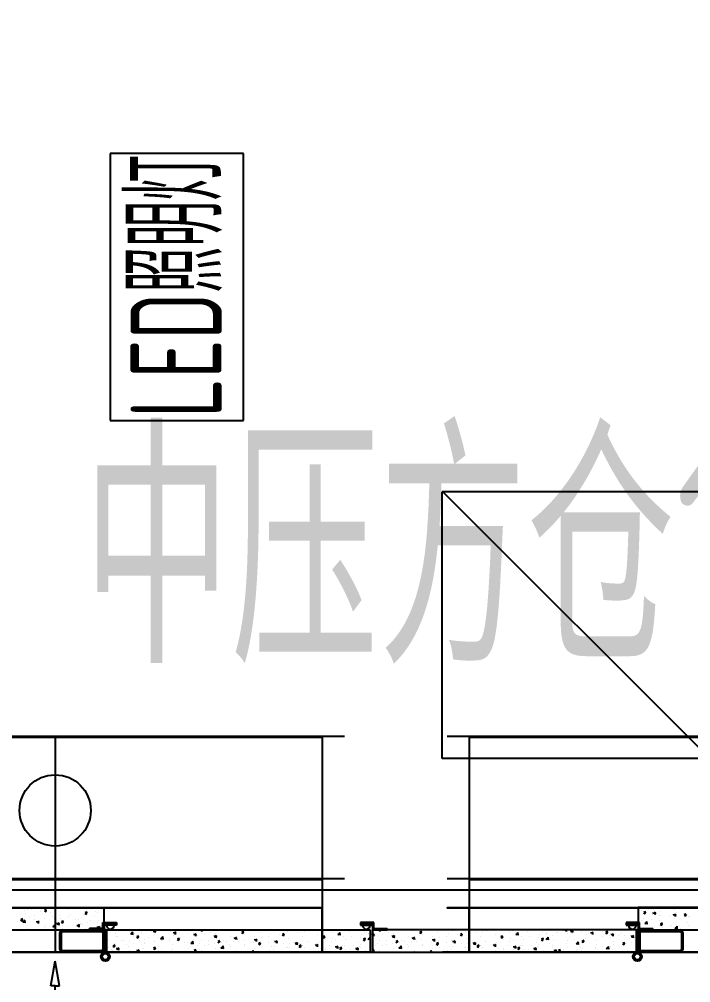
# Model space of a CAD drawing. Extents: x 758840 to 1108724, y -102573 to 143521.
# Drawn here: x 851002 to 852511, y 70424 to 72590 of the extents above; entities that cross this region are included whole.
import ezdxf
from ezdxf.xclip import XClip

# ---------------------------------------------------------------- set-up
doc = ezdxf.new("R2010")
doc.units = 0
doc.header["$LTSCALE"] = 1000
doc.header["$MEASUREMENT"] = 0
for name, color, linetype in [('01装修-房间名称', 7, 'Continuous'), ('02电气-设备', 255, 'Continuous'), ('02电气-设备基础', 252, 'Continuous'), ('0421-暖通-风管-变压器区域排风', 3, 'Continuous'), ('电缆沟', 2, 'Continuous'), ('钢盖板', 6, 'Continuous')]:
    doc.layers.add(name, color=color, linetype=linetype)
doc.styles.add('Huarun_ziti', font='gbenor.shx', dxfattribs={"width": 0.7, "bigfont": 'gbcbig.shx'})
doc.styles.add('设计说明', font='tssdeng.shx', dxfattribs={"width": 0.7, "bigfont": 'tssdchn.shx'})

# ---------------------------------------------------------------- blocks, each defined once
blk = doc.blocks.new('BD4-PAL0101-HVPM01')
at = {"layer": '02电气-设备'}
for p, q in [((8382798, -4141999.4), (8382498, -4141999.4)), ((8382498, -4141999.4), (8382498, -4142599.4)), ((8382798, -4142599.4), (8382798, -4141999.4)), ((8382498, -4142599.4), (8382798, -4142599.4)), ((8382484.9, -4143694.3), (8381447.4, -4143694.3)), ((8382304.7, -4143700.1), (8382304.7, -4143700.1)), ((8382312.6, -4143697.7), (8382312.6, -4143697.7)), ((8382320.6, -4143698), (8382320.6, -4143698)), ((8382340.7, -4143702.3), (8382340.7, -4143702.3)), ((8382344.7, -4143694.8), (8382344.7, -4143694.8)), ((8382350.1, -4143701.3), (8382353.2, -4143703.4)), ((8382350.6, -4143700), (8382355.1, -4143698.3)), ((8382353.2, -4143703.4), (8382354.5, -4143699.6)), ((8382364.9, -4143705.2), (8382364.9, -4143705.2)), ((8382372.8, -4143698.3), (8382372.8, -4143698.3)), ((8382377.4, -4143694.4), (8382377.4, -4143694.4)), ((8382401.9, -4143698.9), (8382401.9, -4143698.9)), ((8382411.3, -4143695.9), (8382411.3, -4143695.9)), ((8382441.3, -4143706.4), (8382444.5, -4143708.5)), ((8382441.9, -4143705.1), (8382446.3, -4143703.4)), ((8382444.5, -4143708.5), (8382445.8, -4143704.6)), ((8382445.2, -4143697.3), (8382445.2, -4143697.3)), ((8382448.1, -4143704), (8382448.1, -4143704)), ((8382464, -4143701.9), (8382464, -4143701.9)), ((8382469.7, -4143706.1), (8382469.7, -4143706.1)), ((8382479.1, -4143698.7), (8382479.1, -4143698.7)), ((8382484.9, -4143744.3), (8382484.9, -4143694.3)), ((8384534.9, -4143694.2), (8383684.9, -4143694.2)), ((8383684.9, -4143694.2), (8383684.9, -4143744.2)), ((8383692, -4143700.2), (8383692, -4143700.2)), ((8383696.5, -4143706), (8383699.6, -4143708.1)), ((8383697, -4143704.7), (8383701.5, -4143703)), ((8383699.6, -4143708.1), (8383700.9, -4143704.2)), ((8383701, -4143706.4), (8383701, -4143706.4)), ((8383707.9, -4143698.1), (8383707.9, -4143698.1)), ((8383719.3, -4143697.3), (8383719.3, -4143697.3)), ((8383720.1, -4143708.8), (8383719.4, -4143704.8)), ((8383720.3, -4143707.7), (8383723.4, -4143704)), ((8383732, -4143694.9), (8383732, -4143694.9)), ((8383733, -4143702.4), (8383733, -4143702.4)), ((8383766, -4143697.6), (8383766, -4143697.6)), ((8383771.6, -4143704.9), (8383771.6, -4143704.9)), ((8382296.7, -4143721.8), (8382299.9, -4143723.9)), ((8382297.3, -4143720.5), (8382301.7, -4143718.8)), ((8382299.9, -4143723.9), (8382301.1, -4143720)), ((8382301.5, -4143725.8), (8382307.1, -4143726.6)), ((8382302.1, -4143727.1), (8382307.1, -4143721.9)), ((8382303.9, -4143723), (8382303.9, -4143723)), ((8382306.9, -4143728.1), (8382306.2, -4143722)), ((8382307.3, -4143727.9), (8382307.3, -4143727.9)), ((8382308.1, -4143706.8), (8382308.1, -4143706.8)), ((8382317.5, -4143716.8), (8382317.5, -4143716.8)), ((8382327.9, -4143711.6), (8382327.9, -4143711.6)), ((8382328, -4143719.8), (8382328, -4143719.8)), ((8382334.6, -4143728.6), (8382333.9, -4143724.6)), ((8382334.8, -4143727.4), (8382337.9, -4143723.8)), ((8382334.8, -4143727.5), (8382338.6, -4143727.8)), ((8382339.9, -4143723.5), (8382339.9, -4143723.5)), ((8382351.4, -4143718.2), (8382351.4, -4143718.2)), ((8382368.1, -4143714.6), (8382368.1, -4143714.6)), ((8382372, -4143719.4), (8382372, -4143719.4)), ((8382380.4, -4143731.4), (8382383.4, -4143727.8)), ((8382384, -4143712.5), (8382384, -4143712.5)), ((8382385.3, -4143719.6), (8382385.3, -4143719.6)), ((8382388, -4143726.8), (8382391.1, -4143729)), ((8382388.5, -4143725.6), (8382393, -4143723.9)), ((8382389.1, -4143727.5), (8382389.1, -4143727.5)), ((8382391.1, -4143729), (8382392.4, -4143725.1)), ((8382405, -4143714.6), (8382405, -4143714.6)), ((8382408, -4143709.3), (8382408, -4143709.3)), ((8382419.2, -4143721.1), (8382419.2, -4143721.1)), ((8382426.2, -4143721.1), (8382426.2, -4143721.1)), ((8382437.6, -4143710.2), (8382437.6, -4143710.2)), ((8382447.3, -4143727), (8382447.3, -4143727)), ((8382453.1, -4143722.5), (8382453.1, -4143722.5)), ((8382463.2, -4143714.7), (8382463.2, -4143714.7)), ((8382468.9, -4143727.3), (8382468.9, -4143727.3)), ((8382471.4, -4143723.8), (8382471.4, -4143723.8)), ((8382481.9, -4143730.9), (8382481.9, -4143727.9)), ((8382481.9, -4143727.9), (8382511.9, -4143727.9)), ((8382481.9, -4143741.3), (8382481.9, -4143727.9)), ((8382481.9, -4143727.9), (8382484.9, -4143727.9)), ((8382511.9, -4143727.9), (8382511.9, -4143730.9)), ((8383090.4, -4143727.9), (8383060.4, -4143727.9)), ((8383060.4, -4143727.9), (8383060.4, -4143730.9)), ((8383090.4, -4143727.9), (8383087.4, -4143727.9)), ((8383090.4, -4143730.9), (8383090.4, -4143727.9)), ((8383090.4, -4143741.4), (8383090.4, -4143727.9)), ((8383687.9, -4143727.8), (8383657.9, -4143727.8)), ((8383657.9, -4143727.8), (8383657.9, -4143730.8)), ((8383687.9, -4143727.8), (8383684.9, -4143727.8)), ((8383687.9, -4143730.8), (8383687.9, -4143727.8)), ((8383687.9, -4143741.2), (8383687.9, -4143727.8)), ((8383691.2, -4143723.1), (8383691.2, -4143723.1)), ((8383697.5, -4143717.6), (8383697.5, -4143717.6)), ((8383698.4, -4143709.3), (8383698.4, -4143709.3)), ((8383700, -4143730.7), (8383705, -4143725.6)), ((8383700.2, -4143727.6), (8383700.2, -4143727.6)), ((8383704.8, -4143731.7), (8383704.1, -4143725.7)), ((8383715.3, -4143720), (8383715.3, -4143720)), ((8383720.3, -4143707.7), (8383724.1, -4143708.1)), ((8383732.3, -4143710.8), (8383732.3, -4143710.8)), ((8383732.3, -4143723.5), (8383732.3, -4143723.5)), ((8383734.5, -4143711.3), (8383734.5, -4143711.3)), ((8383755.4, -4143714.7), (8383755.4, -4143714.7)), ((8383765.7, -4143712.8), (8383764.9, -4143708.8)), ((8383765.2, -4143718.7), (8383765.2, -4143718.7)), ((8383765.9, -4143711.6), (8383768.9, -4143708)), ((8383765.9, -4143711.7), (8383769.7, -4143712.1)), ((8383766.2, -4143712.2), (8383766.2, -4143712.2)), ((8383771.3, -4143712.6), (8383771.3, -4143712.6)), ((8383787.7, -4143711), (8383790.9, -4143713.2)), ((8383788.3, -4143709.8), (8383792.7, -4143708.1)), ((8383790.9, -4143713.2), (8383792.2, -4143709.3)), ((8383795.3, -4143709.4), (8383795.3, -4143709.4)), ((8383795.8, -4143727.1), (8383795.8, -4143727.1)), ((8383797.8, -4143714.3), (8383797.8, -4143714.3)), ((8383800.1, -4143713.6), (8383800.1, -4143713.6)), ((8381447.4, -4143744.3), (8382484.9, -4143744.3)), ((8382315.1, -4143740.2), (8382315.1, -4143740.2)), ((8382351.4, -4143739.6), (8382351.4, -4143739.6)), ((8382352.1, -4143733.8), (8382352.1, -4143733.8)), ((8382367.3, -4143737.5), (8382367.3, -4143737.5)), ((8382369.2, -4143736.3), (8382374.9, -4143737.1)), ((8382369.9, -4143737.6), (8382374.8, -4143732.5)), ((8382371.2, -4143740.5), (8382371.2, -4143740.5)), ((8382374.7, -4143738.6), (8382374, -4143732.6)), ((8382380.2, -4143732.6), (8382379.4, -4143728.6)), ((8382380.4, -4143731.5), (8382384.2, -4143731.8)), ((8382390.9, -4143744.3), (8382478.9, -4143744.3)), ((8382390.9, -4143747.5), (8382478.9, -4143747.5)), ((8382391.3, -4143734.3), (8382391.3, -4143734.3)), ((8382404.2, -4143735.8), (8382404.2, -4143735.8)), ((8382425.7, -4143736.5), (8382425, -4143732.6)), ((8382425.9, -4143735.4), (8382429, -4143731.7)), ((8382425.9, -4143735.5), (8382429.7, -4143735.8)), ((8382431.4, -4143729.1), (8382431.4, -4143729.1)), ((8382436.8, -4143731.3), (8382436.8, -4143731.3)), ((8382441.3, -4143744.3), (8382442.6, -4143743)), ((8382441.9, -4143744.3), (8382441.7, -4143743.1)), ((8382481.9, -4143741.3), (8382451.9, -4143741.3)), ((8382451.9, -4143744.3), (8382451.9, -4143741.3)), ((8382484.9, -4143744.3), (8382451.9, -4143744.3)), ((8382471.3, -4143740.5), (8382470.5, -4143736.6)), ((8382471.5, -4143739.4), (8382474.5, -4143735.7)), ((8382471.5, -4143739.5), (8382475.3, -4143739.8)), ((8382479.2, -4143731.9), (8382482.4, -4143734.1)), ((8382479.8, -4143730.7), (8382484.2, -4143729)), ((8382482.4, -4143734), (8382483.7, -4143730.2)), ((8382511.9, -4143730.9), (8382484.9, -4143730.9)), ((8382484.9, -4143730.9), (8382484.9, -4143744.3)), ((8382484.9, -4143734.7), (8382484.9, -4143730.9)), ((8382484.9, -4143730.9), (8382511.9, -4143730.9)), ((8382511.9, -4143733.9), (8382484.9, -4143733.9)), ((8382485.4, -4143744.4), (8382485.4, -4143794.6)), ((8382489.4, -4143744.4), (8382485.4, -4143744.4)), ((8382489.4, -4143744.4), (8383082.4, -4143744.4)), ((8382489.4, -4143794.4), (8382489.4, -4143744.4)), ((8382489.4, -4143744.4), (8382489.4, -4143794.6)), ((8382511.9, -4143730.9), (8382511.9, -4143733.9)), ((8382542.5, -4143748.1), (8382542.5, -4143748.1)), ((8382544.3, -4143753.9), (8382549.3, -4143748.8)), ((8382549.2, -4143754.9), (8382548.5, -4143748.9)), ((8382551.5, -4143745), (8382551.4, -4143744.4)), ((8382591.6, -4143747.6), (8382591.6, -4143747.6)), ((8382597.1, -4143749), (8382596.3, -4143745)), ((8382597.1, -4143747.9), (8382600, -4143744.4)), ((8382597.1, -4143748), (8382600.9, -4143748.3)), ((8382634.2, -4143748.8), (8382634.2, -4143748.8)), ((8382642.6, -4143753), (8382641.9, -4143749)), ((8382642.7, -4143751.9), (8382645.7, -4143748.2)), ((8382701.9, -4143745.2), (8382705, -4143747.3)), ((8382704.1, -4143747.5), (8382704.1, -4143747.5)), ((8382705, -4143747.3), (8382706, -4143744.4)), ((8382775.1, -4143746.3), (8382775.1, -4143746.3)), ((8382793.7, -4143749), (8382798.2, -4143747.3)), ((8382796.3, -4143752.4), (8382797.6, -4143748.6)), ((8382866.6, -4143746.1), (8382866.6, -4143746.1)), ((8382895.9, -4143746.8), (8382895.9, -4143746.8)), ((8382934.4, -4143748.2), (8382934.4, -4143748.2)), ((8382942.5, -4143744.6), (8382942.8, -4143744.4)), ((8382947.4, -4143745.6), (8382947.2, -4143744.4)), ((8382958.5, -4143745), (8382958.5, -4143745)), ((8382968.7, -4143744.7), (8382968.7, -4143744.7)), ((8382995.5, -4143749.8), (8382995.5, -4143749.8)), ((8383002.6, -4143746.2), (8383002.6, -4143746.2)), ((8383028.5, -4143745.1), (8383028.5, -4143745.1)), ((8383036.5, -4143747.6), (8383036.5, -4143747.6)), ((8383060.4, -4143730.9), (8383087.4, -4143730.9)), ((8383087.4, -4143730.9), (8383060.4, -4143730.9)), ((8383060.4, -4143730.9), (8383060.4, -4143733.9)), ((8383060.4, -4143733.9), (8383087.4, -4143733.9)), ((8383070.3, -4143749), (8383070.3, -4143749)), ((8383082.4, -4143744.4), (8383082.4, -4143794.4)), ((8383087.4, -4143730.9), (8383087.4, -4143744.4)), ((8383087.4, -4143734.7), (8383087.4, -4143730.9)), ((8383087.4, -4143744.4), (8383120.4, -4143744.4)), ((8383680.9, -4143744.4), (8383087.4, -4143744.4)), ((8383087.4, -4143744.4), (8383087.4, -4143794.4)), ((8383090.4, -4143741.4), (8383120.4, -4143741.4)), ((8383101.9, -4143745.2), (8383105, -4143747.3)), ((8383104.1, -4143747.5), (8383104.1, -4143747.5)), ((8383105, -4143747.3), (8383106, -4143744.4)), ((8383120.4, -4143744.4), (8383120.4, -4143741.4)), ((8383175.1, -4143746.3), (8383175.1, -4143746.3)), ((8383193.7, -4143749), (8383198.2, -4143747.3)), ((8383196.3, -4143752.4), (8383197.6, -4143748.6)), ((8383266.6, -4143746.1), (8383266.6, -4143746.1)), ((8383295.9, -4143746.8), (8383295.9, -4143746.8)), ((8383334.4, -4143748.2), (8383334.4, -4143748.2)), ((8383342.5, -4143744.6), (8383342.8, -4143744.4)), ((8383347.4, -4143745.6), (8383347.2, -4143744.4)), ((8383358.5, -4143745), (8383358.5, -4143745)), ((8383368.7, -4143744.7), (8383368.7, -4143744.7)), ((8383395.5, -4143749.8), (8383395.5, -4143749.8)), ((8383402.6, -4143746.2), (8383402.6, -4143746.2)), ((8383428.5, -4143745.1), (8383428.5, -4143745.1)), ((8383436.5, -4143747.6), (8383436.5, -4143747.6)), ((8383470.3, -4143749), (8383470.3, -4143749)), ((8383489.3, -4143745.1), (8383489.1, -4143744.4)), ((8383493, -4143744.4), (8383493.1, -4143744.4)), ((8383501.8, -4143749), (8383501.8, -4143749)), ((8383515.5, -4143746.6), (8383515.5, -4143746.6)), ((8383520.3, -4143745.1), (8383523.4, -4143747.2)), ((8383523.4, -4143747.2), (8383524.4, -4143744.4)), ((8383534.8, -4143749.1), (8383534.1, -4143745.1)), ((8383534.9, -4143747.9), (8383537.9, -4143744.4)), ((8383534.9, -4143748), (8383538.6, -4143748.4)), ((8383558, -4143748.4), (8383558, -4143748.4)), ((8383580.3, -4143753.1), (8383579.6, -4143749.1)), ((8383580.4, -4143751.9), (8383583.5, -4143748.3)), ((8383590.1, -4143744.4), (8383590.1, -4143744.4)), ((8383604.7, -4143747.8), (8383604.7, -4143747.8)), ((8383612.1, -4143748.9), (8383616.5, -4143747.2)), ((8383614.7, -4143752.3), (8383616, -4143748.4)), ((8383657.9, -4143730.8), (8383684.9, -4143730.8)), ((8383684.9, -4143730.8), (8383657.9, -4143730.8)), ((8383657.9, -4143730.8), (8383657.9, -4143733.8)), ((8383657.9, -4143733.8), (8383684.9, -4143733.8)), ((8383680.9, -4143744.3), (8383680.9, -4143794.5)), ((8383684.9, -4143744.3), (8383680.9, -4143744.3)), ((8383680.9, -4143794.4), (8383680.9, -4143744.4)), ((8383684.9, -4143730.8), (8383684.9, -4143744.2)), ((8383684.9, -4143734.6), (8383684.9, -4143730.8)), ((8383684.9, -4143744.2), (8384534.9, -4143744.2)), ((8383684.9, -4143744.2), (8383717.9, -4143744.2)), ((8383684.9, -4143744.3), (8383684.9, -4143794.5)), ((8383686, -4143741.8), (8383686, -4143741.8)), ((8383687.9, -4143741.2), (8383717.9, -4143741.2)), ((8383690.9, -4143744.4), (8383778.9, -4143744.4)), ((8383690.9, -4143747.6), (8383778.9, -4143747.6)), ((8383699.4, -4143729.4), (8383705, -4143730.2)), ((8383717.9, -4143744.2), (8383717.9, -4143741.2)), ((8383719.9, -4143743.2), (8383719.9, -4143743.2)), ((8383721.7, -4143739.9), (8383721.7, -4143739.9)), ((8383734.4, -4143731.5), (8383737.5, -4143733.6)), ((8383734.9, -4143730.3), (8383739.4, -4143728.6)), ((8383737.5, -4143733.6), (8383738.8, -4143729.8)), ((8383738.7, -4143739.7), (8383738.7, -4143739.7)), ((8383754.6, -4143737.6), (8383754.6, -4143737.6)), ((8383758.8, -4143733.5), (8383758.8, -4143733.5)), ((8383764.5, -4143739.9), (8383764.5, -4143739.9)), ((8383767.2, -4143739.9), (8383772.8, -4143740.8)), ((8383767.8, -4143741.2), (8383772.7, -4143736.1)), ((8383772.6, -4143742.2), (8383771.9, -4143736.2)), ((8383778.6, -4143734.5), (8383778.6, -4143734.5)), ((8383797.1, -4143735.4), (8383797.1, -4143735.4)), ((8382384.9, -4143788.3), (8382384.9, -4143750.3)), ((8382388.1, -4143750.3), (8382388.1, -4143788.3)), ((8382481.7, -4143750.3), (8382481.7, -4143788.3)), ((8382484.9, -4143750.3), (8382484.9, -4143788.3)), ((8382495.1, -4143765.7), (8382495.1, -4143765.7)), ((8382509.5, -4143752.9), (8382509.5, -4143752.9)), ((8382511.6, -4143758.2), (8382511.6, -4143758.2)), ((8382515.6, -4143758.6), (8382515.6, -4143758.6)), ((8382523.1, -4143767.9), (8382523.1, -4143767.9)), ((8382529, -4143767.1), (8382529, -4143767.1)), ((8382541.8, -4143769.3), (8382541.8, -4143769.3)), ((8382543.7, -4143752.7), (8382549.4, -4143753.5)), ((8382549.5, -4143760), (8382549.5, -4143760)), ((8382551.7, -4143752.9), (8382551.7, -4143752.9)), ((8382557.3, -4143760.6), (8382560.4, -4143762.7)), ((8382557.8, -4143759.3), (8382562.3, -4143757.6)), ((8382560.2, -4143761.5), (8382560.2, -4143761.5)), ((8382560.4, -4143762.7), (8382561.7, -4143758.9)), ((8382562.9, -4143768.5), (8382562.9, -4143768.5)), ((8382567.6, -4143750.8), (8382567.6, -4143750.8)), ((8382574.4, -4143764.8), (8382574.4, -4143764.8)), ((8382583.4, -4143761.4), (8382583.4, -4143761.4)), ((8382596.8, -4143770), (8382596.8, -4143770)), ((8382597.2, -4143755.1), (8382597.2, -4143755.1)), ((8382606.4, -4143760.8), (8382606.4, -4143760.8)), ((8382611.5, -4143763.2), (8382617.1, -4143764)), ((8382612.1, -4143764.5), (8382617, -4143759.3)), ((8382612.4, -4143769.1), (8382612.4, -4143769.1)), ((8382615, -4143767.4), (8382615, -4143767.4)), ((8382616.9, -4143765.4), (8382616.2, -4143759.4)), ((8382617.3, -4143762.9), (8382617.3, -4143762.9)), ((8382630.7, -4143771.4), (8382630.7, -4143771.4)), ((8382630.9, -4143765.3), (8382630.9, -4143765.3)), ((8382639.4, -4143756), (8382639.4, -4143756)), ((8382642.7, -4143752), (8382646.4, -4143752.3)), ((8382648.5, -4143765.7), (8382651.7, -4143767.8)), ((8382649.1, -4143764.4), (8382653.5, -4143762.7)), ((8382649.4, -4143762.7), (8382649.4, -4143762.7)), ((8382651.2, -4143764.3), (8382651.2, -4143764.3)), ((8382651.7, -4143767.8), (8382653, -4143764)), ((8382655, -4143762.2), (8382655, -4143762.2)), ((8382672, -4143751.5), (8382672, -4143751.5)), ((8382679.9, -4143775), (8382684.8, -4143769.8)), ((8382684.7, -4143775.9), (8382684, -4143769.9)), ((8382685.1, -4143765.7), (8382685.1, -4143765.7)), ((8382686.5, -4143756.4), (8382686.5, -4143756.4)), ((8382688.2, -4143757), (8382687.4, -4143753)), ((8382688.2, -4143755.9), (8382691.3, -4143752.2)), ((8382688.2, -4143755.9), (8382692, -4143756.3)), ((8382695.1, -4143756.9), (8382695.1, -4143756.9)), ((8382703.3, -4143768.6), (8382703.3, -4143768.6)), ((8382711, -4143754.8), (8382711, -4143754.8)), ((8382719, -4143767.2), (8382719, -4143767.2)), ((8382723.5, -4143750), (8382723.5, -4143750)), ((8382733.7, -4143761), (8382733, -4143757)), ((8382733.7, -4143759.9), (8382737.5, -4143760.3)), ((8382733.8, -4143759.8), (8382736.8, -4143756.2)), ((8382735, -4143751.6), (8382735, -4143751.6)), ((8382736.3, -4143763.8), (8382736.3, -4143763.8)), ((8382739.8, -4143770.8), (8382742.9, -4143772.9)), ((8382740.4, -4143769.5), (8382744.8, -4143767.8)), ((8382742.9, -4143772.9), (8382744.2, -4143769)), ((8382752.9, -4143768.6), (8382752.9, -4143768.6)), ((8382758.4, -4143771.4), (8382758.4, -4143771.4)), ((8382768.9, -4143759.4), (8382768.9, -4143759.4)), ((8382774.3, -4143769.3), (8382774.3, -4143769.3)), ((8382779.2, -4143765), (8382778.5, -4143761)), ((8382779.3, -4143763.8), (8382782.4, -4143760.2)), ((8382779.3, -4143763.9), (8382783.1, -4143764.2)), ((8382784.8, -4143765.9), (8382784.8, -4143765.9)), ((8382786.8, -4143770), (8382786.8, -4143770)), ((8382793.1, -4143750.3), (8382796.3, -4143752.4)), ((8382798.4, -4143766.1), (8382798.4, -4143766.1)), ((8382801, -4143755.3), (8382801, -4143755.3)), ((8382820.7, -4143771.5), (8382820.7, -4143771.5)), ((8382821.8, -4143759.5), (8382821.8, -4143759.5)), ((8382824.8, -4143768.9), (8382824.1, -4143765)), ((8382824.8, -4143767.8), (8382827.9, -4143764.2)), ((8382824.8, -4143767.9), (8382828.6, -4143768.2)), ((8382834, -4143750.5), (8382834, -4143750.5)), ((8382838.5, -4143760.8), (8382838.5, -4143760.8)), ((8382854.4, -4143758.7), (8382854.4, -4143758.7)), ((8382858.8, -4143753.2), (8382858.8, -4143753.2)), ((8382865.8, -4143767.2), (8382865.8, -4143767.2)), ((8382870.3, -4143772.9), (8382869.6, -4143768.9)), ((8382870.4, -4143771.8), (8382873.5, -4143768.1)), ((8382878.4, -4143755.6), (8382878.4, -4143755.6)), ((8382884.4, -4143755.4), (8382887.6, -4143757.5)), ((8382885, -4143754.1), (8382889.4, -4143752.4)), ((8382887.5, -4143757.5), (8382888.8, -4143753.7)), ((8382897.9, -4143763.1), (8382897.9, -4143763.1)), ((8382918.5, -4143750.3), (8382918.5, -4143750.3)), ((8382930.8, -4143758.4), (8382930.8, -4143758.4)), ((8382941.7, -4143770.1), (8382941.7, -4143770.1)), ((8382963.4, -4143753.9), (8382963.4, -4143753.9)), ((8382975.7, -4143760.5), (8382978.8, -4143762.6)), ((8382976.2, -4143759.2), (8382980.7, -4143757.5)), ((8382978.8, -4143762.6), (8382980.1, -4143758.7)), ((8382981.9, -4143764.8), (8382981.9, -4143764.8)), ((8382994.8, -4143771), (8382994.8, -4143771)), ((8382997.7, -4143762.7), (8382997.7, -4143762.7)), ((8383004.4, -4143765.6), (8383004.4, -4143765.6)), ((8383009.7, -4143753.9), (8383015.3, -4143754.7)), ((8383010.3, -4143755.1), (8383015.2, -4143750)), ((8383015.1, -4143756.1), (8383014.4, -4143750.1)), ((8383021.8, -4143759.5), (8383021.8, -4143759.5)), ((8383027.7, -4143766.2), (8383027.7, -4143766.2)), ((8383041.4, -4143759.3), (8383041.4, -4143759.3)), ((8383060.3, -4143761.7), (8383060.3, -4143761.7)), ((8383061.9, -4143754.3), (8383061.9, -4143754.3)), ((8383066.9, -4143765.5), (8383070.1, -4143767.7)), ((8383067.5, -4143764.3), (8383071.9, -4143762.6)), ((8383070.1, -4143767.7), (8383071.3, -4143763.8)), ((8383077.5, -4143764.4), (8383082.4, -4143765.1)), ((8383077.8, -4143752.2), (8383077.8, -4143752.2)), ((8383078.1, -4143765.7), (8383082.4, -4143761.1)), ((8383078.4, -4143752.9), (8383078.4, -4143752.9)), ((8383082.4, -4143762.5), (8383082.2, -4143760.6)), ((8383088.2, -4143757), (8383087.4, -4143753)), ((8383088.2, -4143755.9), (8383091.3, -4143752.2)), ((8383088.2, -4143755.9), (8383092, -4143756.3)), ((8383095.1, -4143756.9), (8383095.1, -4143756.9)), ((8383103.3, -4143768.6), (8383103.3, -4143768.6)), ((8383111, -4143754.8), (8383111, -4143754.8)), ((8383119, -4143767.2), (8383119, -4143767.2)), ((8383123.5, -4143750), (8383123.5, -4143750)), ((8383133.7, -4143761), (8383133, -4143757)), ((8383133.7, -4143759.9), (8383137.5, -4143760.3)), ((8383133.8, -4143759.8), (8383136.8, -4143756.2)), ((8383135, -4143751.6), (8383135, -4143751.6)), ((8383136.3, -4143763.8), (8383136.3, -4143763.8)), ((8383139.8, -4143770.8), (8383142.9, -4143772.9)), ((8383140.4, -4143769.5), (8383144.8, -4143767.8)), ((8383142.9, -4143772.9), (8383144.2, -4143769)), ((8383152.9, -4143768.6), (8383152.9, -4143768.6)), ((8383158.4, -4143771.4), (8383158.4, -4143771.4)), ((8383168.9, -4143759.4), (8383168.9, -4143759.4)), ((8383174.3, -4143769.3), (8383174.3, -4143769.3)), ((8383179.2, -4143765), (8383178.5, -4143761)), ((8383179.3, -4143763.8), (8383182.4, -4143760.2)), ((8383179.3, -4143763.9), (8383183.1, -4143764.2)), ((8383184.8, -4143765.9), (8383184.8, -4143765.9)), ((8383186.8, -4143770), (8383186.8, -4143770)), ((8383193.1, -4143750.3), (8383196.3, -4143752.4)), ((8383198.4, -4143766.1), (8383198.4, -4143766.1)), ((8383201, -4143755.3), (8383201, -4143755.3)), ((8383220.7, -4143771.5), (8383220.7, -4143771.5)), ((8383221.8, -4143759.5), (8383221.8, -4143759.5)), ((8383224.8, -4143768.9), (8383224.1, -4143765)), ((8383224.8, -4143767.8), (8383227.9, -4143764.2)), ((8383224.8, -4143767.9), (8383228.6, -4143768.2)), ((8383234, -4143750.5), (8383234, -4143750.5)), ((8383238.5, -4143760.8), (8383238.5, -4143760.8)), ((8383254.4, -4143758.7), (8383254.4, -4143758.7)), ((8383258.8, -4143753.2), (8383258.8, -4143753.2)), ((8383265.8, -4143767.2), (8383265.8, -4143767.2)), ((8383270.3, -4143772.9), (8383269.6, -4143768.9)), ((8383270.4, -4143771.8), (8383273.5, -4143768.1)), ((8383278.4, -4143755.6), (8383278.4, -4143755.6)), ((8383284.4, -4143755.4), (8383287.6, -4143757.5)), ((8383285, -4143754.1), (8383289.4, -4143752.4)), ((8383287.5, -4143757.5), (8383288.8, -4143753.7)), ((8383297.9, -4143763.1), (8383297.9, -4143763.1)), ((8383318.5, -4143750.3), (8383318.5, -4143750.3)), ((8383330.8, -4143758.4), (8383330.8, -4143758.4)), ((8383341.7, -4143770.1), (8383341.7, -4143770.1)), ((8383363.4, -4143753.9), (8383363.4, -4143753.9)), ((8383375.7, -4143760.5), (8383378.8, -4143762.6)), ((8383376.2, -4143759.2), (8383380.7, -4143757.5)), ((8383378.8, -4143762.6), (8383380.1, -4143758.7)), ((8383381.9, -4143764.8), (8383381.9, -4143764.8)), ((8383394.8, -4143771), (8383394.8, -4143771)), ((8383397.7, -4143762.7), (8383397.7, -4143762.7)), ((8383404.4, -4143765.6), (8383404.4, -4143765.6)), ((8383409.7, -4143753.9), (8383415.3, -4143754.7)), ((8383410.3, -4143755.1), (8383415.2, -4143750)), ((8383415.1, -4143756.1), (8383414.4, -4143750.1)), ((8383421.8, -4143759.5), (8383421.8, -4143759.5)), ((8383427.7, -4143766.2), (8383427.7, -4143766.2)), ((8383441.4, -4143759.3), (8383441.4, -4143759.3)), ((8383460.3, -4143761.7), (8383460.3, -4143761.7)), ((8383461.9, -4143754.3), (8383461.9, -4143754.3)), ((8383466.9, -4143765.5), (8383470.1, -4143767.7)), ((8383467.5, -4143764.3), (8383471.9, -4143762.6)), ((8383470.1, -4143767.7), (8383471.3, -4143763.8)), ((8383477.5, -4143764.4), (8383483.1, -4143765.3)), ((8383477.8, -4143752.2), (8383477.8, -4143752.2)), ((8383478.1, -4143765.7), (8383483, -4143760.5)), ((8383478.4, -4143752.9), (8383478.4, -4143752.9)), ((8383482.9, -4143766.6), (8383482.2, -4143760.6)), ((8383492.4, -4143757.7), (8383492.4, -4143757.7)), ((8383493.6, -4143766.9), (8383493.6, -4143766.9)), ((8383504.2, -4143750.5), (8383504.2, -4143750.5)), ((8383525.2, -4143768.8), (8383525.2, -4143768.8)), ((8383525.4, -4143752.9), (8383525.4, -4143752.9)), ((8383530.7, -4143760.5), (8383530.7, -4143760.5)), ((8383538.1, -4143751.9), (8383538.1, -4143751.9)), ((8383541.1, -4143766.7), (8383541.1, -4143766.7)), ((8383545.8, -4143776.2), (8383550.8, -4143771)), ((8383550.7, -4143777.1), (8383550, -4143771.1)), ((8383557.2, -4143769.6), (8383557.2, -4143769.6)), ((8383558.2, -4143770.6), (8383561.3, -4143772.8)), ((8383558.7, -4143769.4), (8383563.2, -4143767.6)), ((8383561.3, -4143772.7), (8383562.6, -4143768.9)), ((8383565.2, -4143763.5), (8383565.2, -4143763.5)), ((8383567.7, -4143754.1), (8383567.7, -4143754.1)), ((8383572, -4143753.3), (8383572, -4143753.3)), ((8383580.4, -4143752), (8383584.2, -4143752.3)), ((8383589.3, -4143765.5), (8383589.3, -4143765.5)), ((8383605.3, -4143758.2), (8383605.3, -4143758.2)), ((8383605.9, -4143754.8), (8383605.9, -4143754.8)), ((8383611.5, -4143750.1), (8383614.7, -4143752.3)), ((8383621.2, -4143756.1), (8383621.2, -4143756.1)), ((8383622.3, -4143760.8), (8383622.3, -4143760.8)), ((8383625.9, -4143757), (8383625.2, -4143753.1)), ((8383625.9, -4143756), (8383629.7, -4143756.3)), ((8383626, -4143755.9), (8383629, -4143752.3)), ((8383629, -4143770), (8383629, -4143770)), ((8383639.8, -4143756.2), (8383639.8, -4143756.2)), ((8383645.2, -4143753), (8383645.2, -4143753)), ((8383654.9, -4143756.3), (8383654.9, -4143756.3)), ((8383666, -4143763.7), (8383666, -4143763.7)), ((8383671.4, -4143761), (8383670.7, -4143757)), ((8383671.5, -4143759.9), (8383674.6, -4143756.2)), ((8383671.5, -4143760), (8383675.3, -4143760.3)), ((8383673.7, -4143757.6), (8383673.7, -4143757.6)), ((8383684.9, -4143788.4), (8383684.9, -4143750.4)), ((8383688.1, -4143750.4), (8383688.1, -4143788.4)), ((8383781.7, -4143750.4), (8383781.7, -4143788.4)), ((8383784.9, -4143750.4), (8383784.9, -4143788.4)), ((8382478.9, -4143791.1), (8382390.9, -4143791.1)), ((8382494.9, -4143783.2), (8382494.9, -4143783.2)), ((8382501.3, -4143788.2), (8382501.3, -4143788.2)), ((8382503, -4143790.8), (8382503, -4143790.8)), ((8382503.9, -4143781.1), (8382507.1, -4143783.2)), ((8382504.5, -4143779.8), (8382508.9, -4143778.1)), ((8382507.1, -4143783.2), (8382508.3, -4143779.4)), ((8382508.8, -4143774), (8382508.8, -4143774)), ((8382514.8, -4143788.8), (8382514, -4143784.8)), ((8382514.8, -4143787.7), (8382517.9, -4143784)), ((8382514.8, -4143787.8), (8382518.6, -4143788.1)), ((8382535, -4143778), (8382535, -4143778)), ((8382536.9, -4143792.3), (8382536.9, -4143792.3)), ((8382538.3, -4143781.8), (8382538.3, -4143781.8)), ((8382541, -4143790.4), (8382541, -4143790.4)), ((8382550.9, -4143775.9), (8382550.9, -4143775.9)), ((8382560.3, -4143792.8), (8382559.6, -4143788.8)), ((8382560.4, -4143791.7), (8382563.4, -4143788)), ((8382560.4, -4143791.8), (8382564.2, -4143792.1)), ((8382573.6, -4143786), (8382573.6, -4143786)), ((8382574.9, -4143772.7), (8382574.9, -4143772.7)), ((8382575.4, -4143775.4), (8382575.4, -4143775.4)), ((8382595.2, -4143786.2), (8382598.3, -4143788.3)), ((8382595.7, -4143784.9), (8382600.2, -4143783.2)), ((8382598.3, -4143788.3), (8382599.6, -4143784.4)), ((8382598.3, -4143792.5), (8382598.3, -4143792.5)), ((8382605.4, -4143794.4), (8382605.1, -4143792.8)), ((8382605.7, -4143781.9), (8382605.7, -4143781.9)), ((8382606.9, -4143794.4), (8382609, -4143792)), ((8382614.2, -4143790.4), (8382614.2, -4143790.4)), ((8382636.7, -4143791.3), (8382636.7, -4143791.3)), ((8382638.3, -4143787.2), (8382638.3, -4143787.2)), ((8382638.6, -4143777.1), (8382638.6, -4143777.1)), ((8382664.6, -4143772.8), (8382664.6, -4143772.8)), ((8382671.2, -4143772.7), (8382671.2, -4143772.7)), ((8382673.7, -4143785), (8382673.7, -4143785)), ((8382678.4, -4143781.9), (8382678.4, -4143781.9)), ((8382679.3, -4143773.7), (8382684.9, -4143774.6)), ((8382686.4, -4143791.2), (8382689.6, -4143793.4)), ((8382687, -4143790), (8382691.4, -4143788.3)), ((8382689.6, -4143793.4), (8382690.9, -4143789.5)), ((8382694.3, -4143779.8), (8382694.3, -4143779.8)), ((8382698.5, -4143774.3), (8382698.5, -4143774.3)), ((8382702.5, -4143789.7), (8382702.5, -4143789.7)), ((8382710.7, -4143778.6), (8382710.7, -4143778.6)), ((8382718.3, -4143776.7), (8382718.3, -4143776.7)), ((8382732.4, -4143775.7), (8382732.4, -4143775.7)), ((8382735.5, -4143785), (8382735.5, -4143785)), ((8382747, -4143784.2), (8382752.7, -4143785.1)), ((8382747.6, -4143785.5), (8382752.6, -4143780.3)), ((8382747.7, -4143772.2), (8382747.7, -4143772.2)), ((8382752.5, -4143786.4), (8382751.8, -4143780.4)), ((8382766.3, -4143777.1), (8382766.3, -4143777.1)), ((8382768.1, -4143780.5), (8382768.1, -4143780.5)), ((8382781.6, -4143791.2), (8382781.6, -4143791.2)), ((8382800.2, -4143776.4), (8382800.2, -4143776.4)), ((8382800.2, -4143778.6), (8382800.2, -4143778.6)), ((8382816.9, -4143794.4), (8382820.3, -4143790.8)), ((8382819.9, -4143794.4), (8382819.5, -4143790.9)), ((8382821.8, -4143785.9), (8382821.8, -4143785.9)), ((8382831, -4143775.8), (8382834.2, -4143778)), ((8382831.6, -4143774.6), (8382836.1, -4143772.9)), ((8382832.4, -4143792.8), (8382832.4, -4143792.8)), ((8382833.2, -4143771.7), (8382833.2, -4143771.7)), ((8382834.1, -4143780), (8382834.1, -4143780)), ((8382834.2, -4143778), (8382835.5, -4143774.1)), ((8382837.6, -4143783.8), (8382837.6, -4143783.8)), ((8382854.6, -4143772.9), (8382854.6, -4143772.9)), ((8382856.2, -4143791.1), (8382856.2, -4143791.1)), ((8382861.7, -4143780.6), (8382861.7, -4143780.6)), ((8382865, -4143788.3), (8382865, -4143788.3)), ((8382868, -4143781.4), (8382868, -4143781.4)), ((8382870.4, -4143771.9), (8382874.2, -4143772.2)), ((8382888.5, -4143774.3), (8382888.5, -4143774.3)), ((8382893.3, -4143784.7), (8382893.3, -4143784.7)), ((8382897.1, -4143784.3), (8382897.1, -4143784.3)), ((8382901.8, -4143775.3), (8382901.8, -4143775.3)), ((8382901.9, -4143782.9), (8382901.9, -4143782.9)), ((8382915.9, -4143776.9), (8382915.1, -4143772.9)), ((8382915.9, -4143775.8), (8382919, -4143772.1)), ((8382915.9, -4143775.9), (8382919.7, -4143776.2)), ((8382917.7, -4143773.3), (8382917.7, -4143773.3)), ((8382922.3, -4143780.9), (8382925.5, -4143783.1)), ((8382922.4, -4143775.8), (8382922.4, -4143775.8)), ((8382922.9, -4143779.7), (8382927.3, -4143778)), ((8382925.4, -4143783.1), (8382926.7, -4143779.2)), ((8382930.1, -4143779.5), (8382930.1, -4143779.5)), ((8382930.3, -4143778.3), (8382930.3, -4143778.3)), ((8382935.8, -4143784.3), (8382935.8, -4143784.3)), ((8382945.5, -4143792.3), (8382945.5, -4143792.3)), ((8382956.3, -4143777.2), (8382956.3, -4143777.2)), ((8382961.4, -4143780.9), (8382960.7, -4143776.9)), ((8382961.5, -4143779.8), (8382964.5, -4143776.1)), ((8382961.5, -4143779.9), (8382965.3, -4143780.2)), ((8382962.7, -4143775), (8382962.7, -4143775)), ((8382965.1, -4143789.9), (8382965.1, -4143789.9)), ((8382967.3, -4143772), (8382967.3, -4143772)), ((8382969.7, -4143785.7), (8382969.7, -4143785.7)), ((8382981, -4143787.8), (8382981, -4143787.8)), ((8382982.5, -4143785.9), (8382982.5, -4143785.9)), ((8382990.2, -4143778.6), (8382990.2, -4143778.6)), ((8382994, -4143792.1), (8382994, -4143792.1)), ((8383003.6, -4143787.2), (8383003.6, -4143787.2)), ((8383005.1, -4143784.6), (8383005.1, -4143784.6)), ((8383007, -4143784.9), (8383006.2, -4143780.9)), ((8383007, -4143783.7), (8383010.1, -4143780.1)), ((8383007, -4143783.8), (8383010.8, -4143784.2)), ((8383013.6, -4143786), (8383016.7, -4143788.2)), ((8383014.1, -4143784.7), (8383018.6, -4143783)), ((8383016.7, -4143788.1), (8383018, -4143784.3)), ((8383019.6, -4143779.6), (8383019.6, -4143779.6)), ((8383024.1, -4143780.1), (8383024.1, -4143780.1)), ((8383027, -4143787.4), (8383027, -4143787.4)), ((8383037.5, -4143788.6), (8383037.5, -4143788.6)), ((8383045.2, -4143779.3), (8383045.2, -4143779.3)), ((8383052.5, -4143788.9), (8383051.8, -4143784.9)), ((8383052.6, -4143787.7), (8383055.6, -4143784.1)), ((8383052.6, -4143787.8), (8383056.4, -4143788.2)), ((8383056.6, -4143773.2), (8383056.6, -4143773.2)), ((8383058, -4143781.5), (8383058, -4143781.5)), ((8383059.6, -4143782.9), (8383059.6, -4143782.9)), ((8383061.1, -4143777.2), (8383061.1, -4143777.2)), ((8383071.4, -4143790), (8383071.4, -4143790)), ((8383087.4, -4143789.8), (8383091.4, -4143788.3)), ((8383087.4, -4143791.9), (8383089.6, -4143793.4)), ((8383089.6, -4143793.4), (8383090.9, -4143789.5)), ((8383094.3, -4143779.8), (8383094.3, -4143779.8)), ((8383098.5, -4143774.3), (8383098.5, -4143774.3)), ((8383102.5, -4143789.7), (8383102.5, -4143789.7)), ((8383110.7, -4143778.6), (8383110.7, -4143778.6)), ((8383118.3, -4143776.7), (8383118.3, -4143776.7)), ((8383132.4, -4143775.7), (8383132.4, -4143775.7)), ((8383135.5, -4143785), (8383135.5, -4143785)), ((8383147, -4143784.2), (8383152.7, -4143785.1)), ((8383147.6, -4143785.5), (8383152.6, -4143780.3)), ((8383147.7, -4143772.2), (8383147.7, -4143772.2)), ((8383152.5, -4143786.4), (8383151.8, -4143780.4)), ((8383166.3, -4143777.1), (8383166.3, -4143777.1)), ((8383168.1, -4143780.5), (8383168.1, -4143780.5)), ((8383181.6, -4143791.2), (8383181.6, -4143791.2)), ((8383200.2, -4143776.4), (8383200.2, -4143776.4)), ((8383200.2, -4143778.6), (8383200.2, -4143778.6)), ((8383217, -4143794.4), (8383220.3, -4143790.8)), ((8383219.9, -4143794.4), (8383219.5, -4143790.9)), ((8383221.8, -4143785.9), (8383221.8, -4143785.9)), ((8383231, -4143775.8), (8383234.2, -4143778)), ((8383231.6, -4143774.6), (8383236.1, -4143772.9)), ((8383232.4, -4143792.8), (8383232.4, -4143792.8)), ((8383233.2, -4143771.7), (8383233.2, -4143771.7)), ((8383234.1, -4143780), (8383234.1, -4143780)), ((8383234.2, -4143778), (8383235.5, -4143774.1)), ((8383237.6, -4143783.8), (8383237.6, -4143783.8)), ((8383254.6, -4143772.9), (8383254.6, -4143772.9)), ((8383256.2, -4143791.1), (8383256.2, -4143791.1)), ((8383261.7, -4143780.6), (8383261.7, -4143780.6)), ((8383265, -4143788.3), (8383265, -4143788.3)), ((8383268, -4143781.4), (8383268, -4143781.4)), ((8383270.4, -4143771.9), (8383274.2, -4143772.2)), ((8383288.5, -4143774.3), (8383288.5, -4143774.3)), ((8383293.3, -4143784.7), (8383293.3, -4143784.7)), ((8383297.1, -4143784.3), (8383297.1, -4143784.3)), ((8383301.8, -4143775.3), (8383301.8, -4143775.3)), ((8383301.9, -4143782.9), (8383301.9, -4143782.9)), ((8383315.9, -4143776.9), (8383315.1, -4143772.9)), ((8383315.9, -4143775.8), (8383319, -4143772.1)), ((8383315.9, -4143775.9), (8383319.7, -4143776.2)), ((8383317.7, -4143773.3), (8383317.7, -4143773.3)), ((8383322.3, -4143780.9), (8383325.5, -4143783.1)), ((8383322.4, -4143775.8), (8383322.4, -4143775.8)), ((8383322.9, -4143779.7), (8383327.3, -4143778)), ((8383325.4, -4143783.1), (8383326.7, -4143779.2)), ((8383330.1, -4143779.5), (8383330.1, -4143779.5)), ((8383330.3, -4143778.3), (8383330.3, -4143778.3)), ((8383335.8, -4143784.3), (8383335.8, -4143784.3)), ((8383345.5, -4143792.3), (8383345.5, -4143792.3)), ((8383356.3, -4143777.2), (8383356.3, -4143777.2)), ((8383361.4, -4143780.9), (8383360.7, -4143776.9)), ((8383361.5, -4143779.8), (8383364.5, -4143776.1)), ((8383361.5, -4143779.9), (8383365.3, -4143780.2)), ((8383362.7, -4143775), (8383362.7, -4143775)), ((8383365.1, -4143789.9), (8383365.1, -4143789.9)), ((8383367.3, -4143772), (8383367.3, -4143772)), ((8383369.7, -4143785.7), (8383369.7, -4143785.7)), ((8383381, -4143787.8), (8383381, -4143787.8)), ((8383382.5, -4143785.9), (8383382.5, -4143785.9)), ((8383390.2, -4143778.6), (8383390.2, -4143778.6)), ((8383394, -4143792.1), (8383394, -4143792.1)), ((8383403.6, -4143787.2), (8383403.6, -4143787.2)), ((8383405.1, -4143784.6), (8383405.1, -4143784.6)), ((8383407, -4143784.9), (8383406.2, -4143780.9)), ((8383407, -4143783.7), (8383410.1, -4143780.1)), ((8383407, -4143783.8), (8383410.8, -4143784.2)), ((8383413.6, -4143786), (8383416.7, -4143788.2)), ((8383414.1, -4143784.7), (8383418.6, -4143783)), ((8383416.7, -4143788.1), (8383418, -4143784.3)), ((8383419.6, -4143779.6), (8383419.6, -4143779.6)), ((8383424.1, -4143780.1), (8383424.1, -4143780.1)), ((8383427, -4143787.4), (8383427, -4143787.4)), ((8383437.5, -4143788.6), (8383437.5, -4143788.6)), ((8383445.2, -4143779.3), (8383445.2, -4143779.3)), ((8383452.5, -4143788.9), (8383451.8, -4143784.9)), ((8383452.6, -4143787.7), (8383455.6, -4143784.1)), ((8383452.6, -4143787.8), (8383456.4, -4143788.2)), ((8383456.6, -4143773.2), (8383456.6, -4143773.2)), ((8383458, -4143781.5), (8383458, -4143781.5)), ((8383459.6, -4143782.9), (8383459.6, -4143782.9)), ((8383461.1, -4143777.2), (8383461.1, -4143777.2)), ((8383471.4, -4143790), (8383471.4, -4143790)), ((8383485.1, -4143774.1), (8383485.1, -4143774.1)), ((8383491.6, -4143778.8), (8383491.6, -4143778.8)), ((8383491.9, -4143782.9), (8383491.9, -4143782.9)), ((8383498.1, -4143792.8), (8383497.3, -4143788.9)), ((8383498.1, -4143791.7), (8383501.2, -4143788.1)), ((8383498.1, -4143791.8), (8383501.9, -4143792.1)), ((8383504.8, -4143791.1), (8383508, -4143793.2)), ((8383505.3, -4143791.4), (8383505.3, -4143791.4)), ((8383505.4, -4143789.8), (8383509.8, -4143788.1)), ((8383508, -4143793.2), (8383509.2, -4143789.4)), ((8383517.9, -4143789.1), (8383517.9, -4143789.1)), ((8383524.4, -4143791.7), (8383524.4, -4143791.7)), ((8383524.6, -4143774.1), (8383524.6, -4143774.1)), ((8383525.8, -4143784.4), (8383525.8, -4143784.4)), ((8383539.2, -4143792.9), (8383539.2, -4143792.9)), ((8383543.2, -4143794.4), (8383542.9, -4143792.9)), ((8383544.8, -4143794.4), (8383546.7, -4143792.1)), ((8383545.2, -4143774.9), (8383550.9, -4143775.8)), ((8383548.5, -4143788.6), (8383548.5, -4143788.6)), ((8383554.9, -4143782.7), (8383554.9, -4143782.7)), ((8383556.5, -4143790.7), (8383556.5, -4143790.7)), ((8383559.7, -4143785.8), (8383559.7, -4143785.8)), ((8383588.5, -4143786.7), (8383588.5, -4143786.7)), ((8383588.6, -4143783.3), (8383588.6, -4143783.3)), ((8383591.9, -4143776.4), (8383591.9, -4143776.4)), ((8383593.6, -4143787.2), (8383593.6, -4143787.2)), ((8383604.5, -4143781.2), (8383604.5, -4143781.2)), ((8383613, -4143785.4), (8383618.6, -4143786.3)), ((8383613.6, -4143786.7), (8383618.5, -4143781.5)), ((8383618.4, -4143787.7), (8383617.7, -4143781.6)), ((8383621.5, -4143781.9), (8383621.5, -4143781.9)), ((8383627.5, -4143788.6), (8383627.5, -4143788.6)), ((8383628.5, -4143778), (8383628.5, -4143778)), ((8383649.4, -4143775.7), (8383652.6, -4143777.8)), ((8383650, -4143774.4), (8383654.4, -4143772.7)), ((8383652.6, -4143777.8), (8383653.9, -4143774)), ((8383654.1, -4143777.4), (8383654.1, -4143777.4)), ((8383661.4, -4143790.1), (8383661.4, -4143790.1)), ((8383668.6, -4143772.7), (8383668.6, -4143772.7)), ((8383778.9, -4143791.2), (8383690.9, -4143791.2)), ((8381447.4, -4143794.4), (8394807.4, -4143794.4)), ((8382478.9, -4143794.3), (8382390.9, -4143794.3)), ((8383082.4, -4143794.4), (8382489.4, -4143794.4)), ((8382570.8, -4143793.7), (8382570.8, -4143793.7)), ((8382670.5, -4143793.8), (8382670.5, -4143793.8)), ((8382757.6, -4143794.3), (8382757.6, -4143794.3)), ((8382779.9, -4143794.4), (8382782.7, -4143793.4)), ((8383087.4, -4143794.4), (8383680.9, -4143794.4)), ((8383157.6, -4143794.3), (8383157.6, -4143794.3)), ((8383180.1, -4143794.4), (8383182.7, -4143793.4)), ((8383508.5, -4143793.8), (8383508.5, -4143793.8)), ((8383573.1, -4143794.3), (8383573.1, -4143794.3)), ((8383598.1, -4143794.4), (8383601.1, -4143793.2)), ((8383778.9, -4143794.4), (8383690.9, -4143794.4))]:
    blk.add_line(p, q, dxfattribs=at)
for centre, radius in [((8382487.4, -4143804.4), 10), ((8382487.4, -4143804.4), 7), ((8383682.9, -4143804.3), 10), ((8383682.9, -4143804.3), 7)]:
    blk.add_circle(centre, radius, dxfattribs=at)
for centre, radius, start, end in [((8382390.9, -4143750.3), 6, 90, 180), ((8382390.9, -4143750.3), 2.8, 90, 180), ((8382478.9, -4143750.3), 6, 0, 90), ((8382478.9, -4143750.3), 2.8, 0, 90), ((8382498.4, -4143733.9), 8.49, 180, 0), ((8383073.9, -4143733.9), 8.49, 180, 0), ((8383671.4, -4143733.8), 8.49, 180, 0), ((8383690.9, -4143750.4), 6, 90, 180), ((8383690.9, -4143750.4), 2.8, 90, 180), ((8383778.9, -4143750.4), 6, 0, 90), ((8383778.9, -4143750.4), 2.8, 0, 90), ((8382390.9, -4143788.3), 6, 180, 270), ((8382390.9, -4143788.3), 2.8, 180, 270), ((8382478.9, -4143788.3), 6, 270, 0), ((8382478.9, -4143788.3), 2.8, 270, 0), ((8383690.9, -4143788.4), 6, 180, 270), ((8383690.9, -4143788.4), 2.8, 180, 270), ((8383778.9, -4143788.4), 6, 270, 0), ((8383778.9, -4143788.4), 2.8, 270, 0)]:
    blk.add_arc(centre, radius, start, end, dxfattribs=at)
at = {"layer": '02电气-设备', "style": 'Huarun_ziti', "width": 0.7}
blk.add_text('LED照明灯', height=204.8, rotation=90, dxfattribs=at).set_placement((8382748.6, -4142592.9))
blk = doc.blocks.new('HFfh2')
for p, q in [((-4.431, 0), (-3.933, 1.945)), ((-3.933, 1.945), (-3.933, -0.007)), ((-5.847, 0), (-1.849, 0)), ((-3.431, 0), (-3.933, -1.958)), ((-1.849, 0.315), (0, 0)), ((-1.849, 0), (-1.849, 0.315)), ((-1.849, 0), (-1.849, -0.315)), ((-3.933, -1.958), (-3.933, -0.007)), ((-1.849, -0.315), (0, 0))]:
    blk.add_line(p, q)
blk = doc.blocks.new('*U456')
blk.add_line((0.35, 0), (-0.35, 0))
blk.add_circle((0, 0), 0.25)
blk = doc.blocks.new('配电区域 中压区域进风')
at = {"layer": '0421-暖通-风管-变压器区域排风', "color": 3}
for p, q in [((838040.3, 71083.3, 0), (836740.3, 71083.3, 0)), ((836790.3, 71081.6, 0), (837990.3, 71081.6, 0)), ((837390.3, 71083.3, 0), (837390.3, 70598.5, 0)), ((837990.3, 71083.3, 0), (837990.3, 70598.5, 0)), ((837990.3, 71081.6, 0), (837990.3, 70761.6, 0)), ((839571, 71083.3, 0), (838271, 71083.3, 0)), ((838321, 71083.3, 0), (838321, 70598.5, 0)), ((838321, 71081.6, 0), (839521, 71081.6, 0)), ((838321, 71081.6, 0), (838321, 70761.6, 0)), ((838040.3, 70763.3, 0), (836740.3, 70763.3, 0)), ((836790.3, 70761.6, 0), (837990.3, 70761.6, 0)), ((839571, 70763.3, 0), (838271, 70763.3, 0)), ((838321, 70761.6, 0), (839521, 70761.6, 0)), ((836790.3, 70698.5, 0), (837990.3, 70698.5, 0)), ((837990.3, 70698.5, 0), (837990.3, 70598.5, 0)), ((838321, 70698.5, 0), (839521, 70698.5, 0)), ((838321, 70698.5, 0), (838321, 70598.5, 0)), ((836790.3, 70598.5, 0), (837990.3, 70598.5, 0)), ((838321, 70598.5, 0), (839521, 70598.5, 0))]:
    blk.add_line(p, q, dxfattribs=at)
blk.add_point((837390.3, 70648.5, 0), dxfattribs=at)
at = {"layer": '0421-暖通-风管-变压器区域排风', "color": 3, "rotation": 90}
for name, p, xscale, yscale in [('*U456', (837390.3, 70917.2, 0), 320, 320), ('HFfh2', (837390.3, 70578.4, 50), 30, 30)]:
    blk.add_blockref(name, p, dxfattribs=dict(at, xscale=xscale, yscale=yscale))
at = {"layer": '0421-暖通-风管-变压器区域排风', "color": 3}
mesh = blk.add_polymesh((2, 7), dxfattribs=at)
for k, corner in enumerate([(836790.3, 70698.5, 0), (836890.3, 70698.5, 0), (836840.3, 70698.5, 0), (837090.3, 70698.5, 0), (837190.3, 70698.5, 0), (837890.3, 70698.5, 0), (837990.3, 70698.5, 0), (836790.3, 70698.5, 600), (836890.3, 70698.5, 600), (836840.3, 70698.5, 600), (837090.3, 70698.5, 600), (837190.3, 70698.5, 600), (837890.3, 70698.5, 600), (837990.3, 70698.5, 600)]):
    mesh.set_mesh_vertex(divmod(k, 7), corner)
mesh = blk.add_polymesh((2, 7), dxfattribs=at)
for k, corner in enumerate([(837990.3, 70698.5, 0), (837990.3, 70698.5, 0), (837990.3, 70673.5, 0), (837990.3, 70648.5, 0), (837990.3, 70623.5, 0), (837990.3, 70598.5, 0), (837990.3, 70598.5, 0), (837990.3, 70698.5, 600), (837990.3, 70698.5, 600), (837990.3, 70673.5, 600), (837990.3, 70648.5, 600), (837990.3, 70623.5, 600), (837990.3, 70598.5, 600), (837990.3, 70598.5, 600)]):
    mesh.set_mesh_vertex(divmod(k, 7), corner)
mesh = blk.add_polymesh((2, 7), dxfattribs=at)
for k, corner in enumerate([(838321, 70698.5, 0), (838271, 70698.5, 0), (838521, 70698.5, 0), (838621, 70698.5, 0), (838721, 70698.5, 0), (839421, 70698.5, 0), (839521, 70698.5, 0), (838321, 70698.5, 600), (838271, 70698.5, 600), (838521, 70698.5, 600), (838621, 70698.5, 600), (838721, 70698.5, 600), (839421, 70698.5, 600), (839521, 70698.5, 600)]):
    mesh.set_mesh_vertex(divmod(k, 7), corner)
mesh = blk.add_polymesh((2, 7), dxfattribs=at)
for k, corner in enumerate([(838321, 70598.5, 0), (838321, 70598.5, 0), (838321, 70623.5, 0), (838321, 70648.5, 0), (838321, 70673.5, 0), (838321, 70698.5, 0), (838321, 70698.5, 0), (838321, 70598.5, 600), (838321, 70598.5, 600), (838321, 70623.5, 600), (838321, 70648.5, 600), (838321, 70673.5, 600), (838321, 70698.5, 600), (838321, 70698.5, 600)]):
    mesh.set_mesh_vertex(divmod(k, 7), corner)
mesh = blk.add_polymesh((2, 7), dxfattribs=at)
for k, corner in enumerate([(836730.3, 70598.5, 0), (836850.3, 70598.5, 0), (836820.3, 70598.5, 0), (837090.3, 70598.5, 0), (837210.3, 70598.5, 0), (837930.3, 70598.5, 0), (838050.3, 70598.5, 0), (836730.3, 70598.5, 600), (836850.3, 70598.5, 600), (836820.3, 70598.5, 600), (837090.3, 70598.5, 600), (837210.3, 70598.5, 600), (837930.3, 70598.5, 600), (838050.3, 70598.5, 600)]):
    mesh.set_mesh_vertex(divmod(k, 7), corner)
mesh = blk.add_polymesh((2, 7), dxfattribs=at)
for k, corner in enumerate([(838261, 70598.5, 0), (838531, 70598.5, 0), (838501, 70598.5, 0), (838621, 70598.5, 0), (838741, 70598.5, 0), (839461, 70598.5, 0), (839581, 70598.5, 0), (838261, 70598.5, 600), (838531, 70598.5, 600), (838501, 70598.5, 600), (838621, 70598.5, 600), (838741, 70598.5, 600), (839461, 70598.5, 600), (839581, 70598.5, 600)]):
    mesh.set_mesh_vertex(divmod(k, 7), corner)
blk = doc.blocks.new('A$C675A25EF')
at = {"layer": '钢盖板'}
h = blk.add_hatch(dxfattribs=at)
h.set_pattern_fill('ANSI31', color=8, scale=5000, style=0)
h.set_pattern_definition([(45, (-316780.8, -189325), (-441.94174, 441.94174), [])])
h.paths.add_polyline_path([(56721.3, -23142), (62139.3, -23142), (62139.3, -23542), (56721.3, -23542)], flags=16)
h.paths.add_polyline_path([(62839.3, -23142), (171003.3, -23142), (171003.3, -23542), (62839.3, -23542)], flags=16)
h.paths.add_polyline_path([(171703.3, -23142), (177121.3, -23142), (177121.3, -23542), (171703.3, -23542)], flags=16)
h.paths.add_polyline_path([(177121.3, -47841.9), (177821.3, -47841.9), (177821.3, -24642), (178221.3, -24242), (211693.3, -24242), (211693.3, -25341.9), (211993.3, -25341.9), (211993.3, -24242), (216517.3, -24242), (216517.3, -25341.9), (216817.3, -25341.9), (216817.3, -24242), (216811.3, -24242), (216811.3, -23542), (177821.3, -23542), (177821.3, -23142), (216817.3, -23142), (216817.3, -21342.1), (216517.3, -21342.1), (216517.3, -22442), (211993.3, -22442), (211993.3, -21342.1), (211693.3, -21342.1), (211693.3, -22442), (192141.8, -22442), (192141.8, -21542), (194493.8, -21542), (194493.8, -20942), (184491.8, -20942), (184491.8, -21542), (185341.8, -21542), (185341.8, -22442), (169651.3, -22442), (169651.3, -21542), (171703.3, -21542), (171703.3, -20939.3), (161803.3, -20939.3), (161803.3, -21542), (162851.3, -21542), (162851.3, -22442), (143449.3, -22442), (143449.3, -21342.1), (143149.3, -21342.1), (143149.3, -22442), (138625.3, -22442), (138625.3, -21342.1), (138325.3, -21342.1), (138325.3, -22442), (95517.3, -22442), (95517.3, -21342.1), (95217.3, -21342.1), (95217.3, -22442), (90693.3, -22442), (90693.3, -21342.1), (90393.3, -21342.1), (90393.3, -22442), (70991.3, -22442), (70991.3, -21542), (72039.3, -21542), (72039.3, -20942), (62141.3, -20942), (62141.3, -21542), (64191.3, -21542), (64191.3, -22442), (48500.8, -22442), (48500.8, -21542), (49350.8, -21542), (49350.8, -20942), (39350.8, -20942), (39350.8, -21542), (41700.8, -21542), (41700.8, -22442), (22149.3, -22442), (22149.3, -21342.1), (21849.3, -21342.1), (21849.3, -22442), (17325.3, -22442), (17325.3, -21342.1), (17025.3, -21342.1), (17025.3, -22442), (17031.3, -22442), (17031.3, -23142), (56021.3, -23142), (56021.3, -23542), (17025.3, -23542), (17025.3, -25341.9), (17325.3, -25341.9), (17325.3, -24242), (21849.3, -24242), (21849.3, -25341.9), (22149.3, -25341.9), (22149.3, -24242), (55620.6, -24241.3), (56021.3, -24642), (56021.2, -47872.1), (56721.2, -47875.8), (56720.6, -24642.7), (57121.3, -24242), (64191.3, -24242), (64191.3, -25142), (62141.3, -25142), (62141.3, -25742), (72041.3, -25742), (72041.3, -25142), (70991.3, -25142), (70991.3, -24242), (90393.3, -24242), (90393.3, -25341.9), (90693.3, -25341.9), (90693.3, -24242), (95217.3, -24242), (95217.3, -25341.9), (95517.3, -25341.9), (95517.3, -24242), (138325.3, -24242), (138325.3, -25341.9), (138625.3, -25341.9), (138625.3, -24242), (143149.3, -24242), (143149.3, -25341.9), (143449.3, -25341.9), (143449.3, -24242), (162851.3, -24242), (162851.3, -25142), (161803.3, -25142), (161803.3, -25742), (171703.3, -25742), (171703.3, -25142), (169651.3, -25142), (169651.3, -24242), (176720.6, -24241.3), (177121.3, -24642)])
h.paths.add_polyline_path([(111433.3, -23142), (122409.3, -23142), (122409.3, -22442), (111433.3, -22442)], flags=16)
h.paths.add_polyline_path([(111433.3, -24242), (122409.3, -24242), (122409.3, -23542), (111433.3, -23542)], flags=16)
blk = doc.blocks.new('dlg')
at = {"layer": '电缆沟'}
for p, q in [((666306.2, 166014.9), (656406.2, 166014.9)), ((656406.2, 165414.9), (656406.2, 166014.9)), ((666306.2, 165414.9), (656406.2, 165414.9))]:
    blk.add_line(p, q, dxfattribs=at)

msp = doc.modelspace()

# ---------------------------------------------------------------- linework, layer by layer
at = {"layer": '02电气-设备基础'}
msp.add_lwpolyline([(865704.28, 70332.53), (847360.28, 70332.53), (847360.28, 70632.53), (865704.28, 70632.53)], close=True, dxfattribs=at)

# ---------------------------------------------------------------- block references
at = {"layer": '02电气-设备'}
msp.add_blockref('BD4-PAL0101-HVPM01', (-7531291.39, 4214286.89, 0), dxfattribs=at)
at = {"layer": '0421-暖通-风管-变压器区域排风', "color": 5}
msp.add_blockref('配电区域 中压区域进风', (13692.7, -106.02, 0), dxfattribs=at)
at = {"layer": '电缆沟', "color": 250}
ref = msp.add_blockref('dlg', (195546.85, -94487.22), dxfattribs=at)
XClip(ref).set_block_clipping_path([(593286.1732931416, 142691.8646106179), (716986.1733082433, 211143.5433225089)])
at = {"layer": '钢盖板', "color": 8}
ref = msp.add_blockref('A$C675A25EF', (789811.69, 45785.61), dxfattribs=dict(at, xscale=-1, rotation=180))
XClip(ref).set_block_clipping_path([(-928.670863559, -70942.9526504109), (122721.3291515426, 2298.0898296545)])

# ---------------------------------------------------------------- texts
at = {"layer": '01装修-房间名称', "style": '设计说明', "width": 0.7}
msp.add_text('中压方仓1A', height=500, dxfattribs=at).set_placement((851145.56, 71142.28))

doc.saveas('drawing.dxf')
